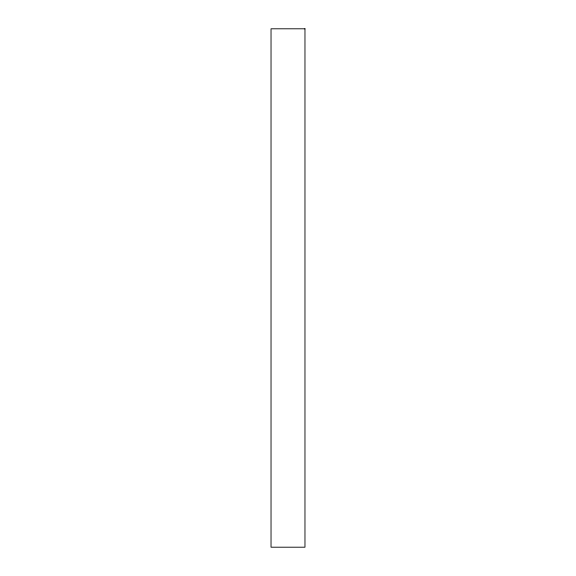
<?xml version="1.0" encoding="UTF-8"?>
<svg xmlns="http://www.w3.org/2000/svg" width="576" height="576" viewBox="0 0 576 576"><rect width="100%" height="100%" fill="white"/><g stroke="black" fill="none" stroke-linecap="round" stroke-linejoin="round"><path stroke-width="0.86" d="M304.97 28.8L271.03 28.8L271.03 547.2L304.97 547.2L304.97 28.8"/></g></svg>
